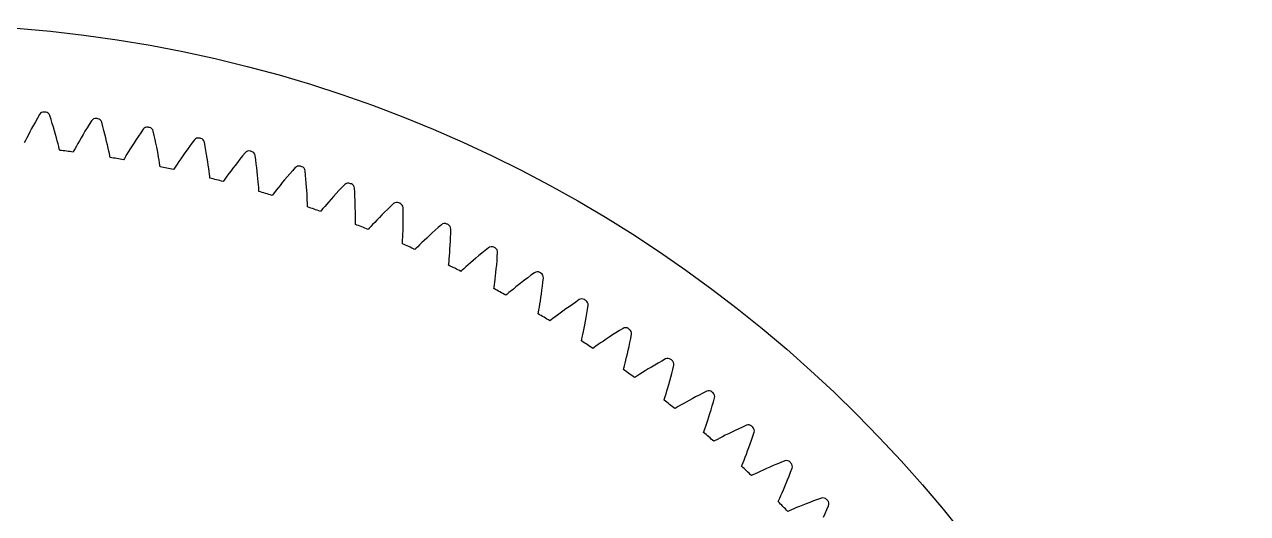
# Model space of a CAD drawing. Header units: millimetres. Extents: x -82 to 82, y -82 to 82.
# Drawn here: x 6.8 to 82.4, y 52.2 to 82.4 of the extents above; entities that cross this region are included whole.
import ezdxf

# ---------------------------------------------------------------- set-up
doc = ezdxf.new("R2010")
doc.units = ezdxf.units.MM

msp = doc.modelspace()

# ---------------------------------------------------------------- linework, layer by layer
at = {"layer": 'outer'}
msp.add_circle((0, 0), 82.428227, dxfattribs=at)
at = {"layer": 'output_ring'}
for p, q in [((7.501517, 76.408669), (7.382854, 76.192325)), ((7.626426, 76.632009), (7.501517, 76.408669)), ((7.756835, 76.861847), (7.626426, 76.632009)), ((8.47292, 76.543039), (8.393147, 76.794968)), ((8.548665, 76.298609), (8.47292, 76.543039)), ((10.968672, 76.469603), (10.828752, 76.245428)), ((11.670778, 76.121088), (11.601624, 76.376137)), ((7.164917, 75.783475), (7.066151, 75.592846)), ((7.270584, 75.983652), (7.164917, 75.783475)), ((7.382854, 76.192325), (7.270584, 75.983652)), ((8.619755, 76.062322), (8.548665, 76.298609)), ((8.686185, 75.834866), (8.619755, 76.062322)), ((8.747924, 75.617094), (8.686185, 75.834866)), ((8.804898, 75.410097), (8.747924, 75.617094)), ((10.446072, 75.612541), (10.332115, 75.416965)), ((10.566981, 75.81633), (10.446072, 75.612541)), ((10.6946, 76.027515), (10.566981, 75.81633)), ((10.828752, 76.245428), (10.6946, 76.027515)), ((11.73622, 75.873702), (11.670778, 76.121088)), ((11.797353, 75.634644), (11.73622, 75.873702)), ((11.8542, 75.404606), (11.797353, 75.634644)), ((14.01208, 75.725087), (13.868921, 75.512982)), ((14.161265, 75.943206), (14.01208, 75.725087)), ((14.848161, 75.565596), (14.789748, 75.823317)), ((6.891331, 75.246376), (6.81714, 75.095556)), ((6.974726, 75.413158), (6.891331, 75.246376)), ((7.066151, 75.592846), (6.974726, 75.413158)), ((8.856966, 75.215327), (8.804898, 75.410097)), ((8.903862, 75.034851), (8.856966, 75.215327)), ((8.945075, 74.871901), (8.903862, 75.034851)), ((8.979464, 74.732532), (8.945075, 74.871901)), ((10.036278, 74.891794), (9.955836, 74.744213)), ((10.126583, 75.054937), (10.036278, 74.891794)), ((10.225452, 75.230639), (10.126583, 75.054937)), ((10.332115, 75.416965), (10.225452, 75.230639)), ((11.906766, 75.18444), (11.8542, 75.404606)), ((11.955022, 74.975238), (11.906766, 75.18444)), ((11.998888, 74.778459), (11.955022, 74.975238)), ((13.481186, 74.918147), (13.366815, 74.736451)), ((13.603233, 75.108779), (13.481186, 74.918147)), ((13.73257, 75.307327), (13.603233, 75.108779)), ((13.868921, 75.512982), (13.73257, 75.307327)), ((14.903186, 75.315686), (14.848161, 75.565596)), ((14.954255, 75.074278), (14.903186, 75.315686)), ((15.001419, 74.842061), (14.954255, 75.074278)), ((17.018911, 74.865974), (16.874068, 74.666209)), ((17.170827, 75.071898), (17.018911, 74.865974)), ((17.329014, 75.283579), (17.170827, 75.071898)), ((17.999495, 74.877535), (17.951926, 75.137476)), ((18.044007, 74.62554), (17.999495, 74.877535)), ((9.002511, 74.63726), (8.979464, 74.732532)), ((9.887868, 74.617774), (9.841851, 74.531227)), ((9.955836, 74.744213), (9.887868, 74.617774)), ((12.038185, 74.596178), (11.998888, 74.778459)), ((12.072538, 74.431645), (12.038185, 74.596178)), ((12.101061, 74.290958), (12.072538, 74.431645)), ((12.120098, 74.194805), (12.101061, 74.290958)), ((13.003862, 74.138261), (12.954262, 74.053716)), ((13.077066, 74.261742), (13.003862, 74.138261)), ((13.163617, 74.405825), (13.077066, 74.261742)), ((13.260675, 74.565044), (13.163617, 74.405825)), ((13.366815, 74.736451), (13.260675, 74.565044)), ((15.044719, 74.619887), (15.001419, 74.842061)), ((15.084173, 74.408848), (15.044719, 74.619887)), ((15.11976, 74.210405), (15.084173, 74.408848)), ((15.151389, 74.026637), (15.11976, 74.210405)), ((16.484728, 74.111151), (16.371503, 73.944338)), ((16.606607, 74.287898), (16.484728, 74.111151)), ((16.73653, 74.473252), (16.606607, 74.287898)), ((16.874068, 74.666209), (16.73653, 74.473252)), ((18.084922, 74.382206), (18.044007, 74.62554)), ((18.122321, 74.148218), (18.084922, 74.382206)), ((18.156279, 73.924425), (18.122321, 74.148218)), ((20.29945, 74.287007), (20.139044, 74.087626)), ((20.466363, 74.491879), (20.29945, 74.287007)), ((21.119252, 74.058115), (21.08261, 74.319819)), ((15.178822, 73.860811), (15.151389, 74.026637)), ((15.201429, 73.719053), (15.178822, 73.860811)), ((15.216423, 73.622186), (15.201429, 73.719053)), ((16.097044, 73.528684), (16.043947, 73.44629)), ((16.175354, 73.648991), (16.097044, 73.528684)), ((16.267863, 73.789323), (16.175354, 73.648991)), ((16.371503, 73.944338), (16.267863, 73.789323)), ((18.18686, 73.711919), (18.156279, 73.924425)), ((18.214106, 73.51216), (18.18686, 73.711919)), ((18.238013, 73.327229), (18.214106, 73.51216)), ((19.573721, 73.355834), (19.45361, 73.193909)), ((19.702895, 73.527322), (19.573721, 73.355834)), ((19.840465, 73.707073), (19.702895, 73.527322)), ((19.985963, 73.894102), (19.840465, 73.707073)), ((20.139044, 74.087626), (19.985963, 73.894102)), ((21.153173, 73.804476), (21.119252, 74.058115)), ((21.183862, 73.559642), (21.153173, 73.804476)), ((21.21143, 73.324293), (21.183862, 73.559642)), ((23.392461, 73.371792), (23.223847, 73.179303)), ((23.567807, 73.569494), (23.392461, 73.371792)), ((24.201959, 73.10877), (24.176308, 73.37178)), ((18.258478, 73.160399), (18.238013, 73.327229)), ((18.275128, 73.017819), (18.258478, 73.160399)), ((18.286053, 72.920409), (18.275128, 73.017819)), ((19.161986, 72.790112), (19.105485, 72.710015)), ((19.245265, 72.907035), (19.161986, 72.790112)), ((19.343569, 73.04337), (19.245265, 72.907035)), ((19.45361, 73.193909), (19.343569, 73.04337)), ((21.235987, 73.099275), (21.21143, 73.324293)), ((21.257642, 72.885675), (21.235987, 73.099275)), ((21.276499, 72.684949), (21.257642, 72.885675)), ((21.292641, 72.49918), (21.276499, 72.684949)), ((22.764617, 72.637754), (22.628375, 72.471826)), ((22.909594, 72.811587), (22.764617, 72.637754)), ((23.062796, 72.992359), (22.909594, 72.811587)), ((23.223847, 73.179303), (23.062796, 72.992359)), ((24.225229, 72.853934), (24.201959, 73.10877)), ((24.245638, 72.60803), (24.225229, 72.853934)), ((24.263326, 72.371733), (24.245638, 72.60803)), ((21.306101, 72.331639), (21.292641, 72.49918)), ((21.316766, 72.188487), (21.306101, 72.331639)), ((21.323603, 72.090705), (21.316766, 72.188487)), ((22.193311, 71.923842), (22.133506, 71.846181)), ((22.281413, 72.037175), (22.193311, 71.923842)), ((22.385341, 72.169274), (22.281413, 72.037175)), ((22.501589, 72.315073), (22.385341, 72.169274)), ((22.628375, 72.471826), (22.501589, 72.315073)), ((24.278439, 72.145884), (24.263326, 72.371733)), ((24.291131, 71.931564), (24.278439, 72.145884)), ((24.301566, 71.730225), (24.291131, 71.931564)), ((26.099168, 71.962562), (25.938531, 71.788365)), ((26.267906, 72.142599), (26.099168, 71.962562)), ((26.444434, 72.327858), (26.267906, 72.142599)), ((26.627904, 72.518044), (26.444434, 72.327858)), ((27.242207, 72.031169), (27.227592, 72.295022)), ((27.254785, 71.775582), (27.242207, 72.031169)), ((24.309914, 71.543942), (24.301566, 71.730225)), ((24.316347, 71.375985), (24.309914, 71.543942)), ((24.321008, 71.232512), (24.316347, 71.375985)), ((24.323744, 71.13453), (24.321008, 71.232512)), ((25.387841, 71.168569), (25.278473, 71.040937)), ((25.510092, 71.309372), (25.387841, 71.168569)), ((25.643331, 71.460678), (25.510092, 71.309372)), ((25.786402, 71.620755), (25.643331, 71.460678)), ((25.938531, 71.788365), (25.786402, 71.620755)), ((27.264879, 71.529038), (27.254785, 71.775582)), ((27.272657, 71.292208), (27.264879, 71.529038)), ((27.278299, 71.065924), (27.272657, 71.292208)), ((27.282005, 70.851261), (27.278299, 71.065924)), ((29.450014, 71.157036), (29.265884, 70.979332)), ((29.641288, 71.339373), (29.450014, 71.157036)), ((30.234664, 70.8272), (30.23111, 71.091434)), ((25.185702, 70.931393), (25.122696, 70.856305)), ((25.278473, 71.040937), (25.185702, 70.931393)), ((27.283999, 70.649661), (27.282005, 70.851261)), ((27.283933, 70.295113), (27.284539, 70.463193)), ((27.284539, 70.463193), (27.283999, 70.649661)), ((28.6133, 70.324164), (28.473842, 70.178569)), ((28.762949, 70.478109), (28.6133, 70.324164)), ((28.921963, 70.639201), (28.762949, 70.478109)), ((29.089754, 70.806519), (28.921963, 70.639201)), ((29.265884, 70.979332), (29.089754, 70.806519)), ((30.234142, 70.087612), (30.236289, 70.324561)), ((30.236527, 70.57131), (30.234664, 70.8272)), ((30.236289, 70.324561), (30.236527, 70.57131)), ((27.281212, 70.05356), (27.282582, 70.151571)), ((27.282582, 70.151571), (27.283933, 70.295113)), ((28.133908, 69.814507), (28.067814, 69.742122)), ((28.231185, 69.92007), (28.133908, 69.814507)), ((28.345801, 70.043009), (28.231185, 69.92007)), ((28.473842, 70.178569), (28.345801, 70.043009)), ((30.218567, 69.445154), (30.225017, 69.64666)), ((30.225017, 69.64666), (30.230303, 69.861291)), ((30.230303, 69.861291), (30.234142, 70.087612)), ((32.212518, 69.691543), (32.029307, 69.526257)), ((32.403928, 69.861381), (32.212518, 69.691543)), ((32.60267, 70.035547), (32.403928, 69.861381)), ((33.174078, 69.498976), (33.181593, 69.763127)), ((30.190821, 68.849692), (30.196294, 68.94756)), ((30.196294, 68.94756), (30.203655, 69.09092)), ((30.203655, 69.09092), (30.211298, 69.258827)), ((30.211298, 69.258827), (30.218567, 69.445154)), ((31.387639, 68.92465), (31.254034, 68.794571)), ((31.533072, 69.064277), (31.387639, 68.92465)), ((31.689036, 69.211821), (31.533072, 69.064277)), ((31.854656, 69.366112), (31.689036, 69.211821)), ((32.029307, 69.526257), (31.854656, 69.366112)), ((33.142586, 68.760059), (33.154653, 68.99671)), ((33.154653, 68.99671), (33.165225, 69.243233)), ((33.165225, 69.243233), (33.174078, 69.498976)), ((31.032758, 68.575142), (30.96369, 68.505589)), ((31.13437, 68.676539), (31.032758, 68.575142)), ((31.254034, 68.794571), (31.13437, 68.676539)), ((33.085057, 67.932957), (33.100122, 68.118817)), ((33.100122, 68.118817), (33.115004, 68.319876)), ((33.115004, 68.319876), (33.129273, 68.534097)), ((33.129273, 68.534097), (33.142586, 68.760059)), ((34.912669, 68.124023), (34.731466, 67.971332)), ((35.102641, 68.281491), (34.912669, 68.124023)), ((35.300996, 68.443165), (35.102641, 68.281491)), ((35.506856, 68.608856), (35.300996, 68.443165)), ((36.035739, 67.79368), (36.055294, 68.048828)), ((36.055294, 68.048828), (36.073863, 68.312432)), ((33.047464, 67.525039), (33.057031, 67.622591)), ((33.057031, 67.622591), (33.070388, 67.765518)), ((33.070388, 67.765518), (33.085057, 67.932957)), ((33.982935, 67.312526), (33.877166, 67.215473)), ((34.107437, 67.425443), (33.982935, 67.312526)), ((34.246371, 67.549814), (34.107437, 67.425443)), ((34.397523, 67.683228), (34.246371, 67.549814)), ((34.559529, 67.824111), (34.397523, 67.683228)), ((34.731466, 67.971332), (34.559529, 67.824111)), ((35.970123, 67.086671), (35.992887, 67.311877)), ((35.992887, 67.311877), (36.014853, 67.547815)), ((36.014853, 67.547815), (36.035739, 67.79368)), ((33.877166, 67.215473), (33.805246, 67.148873)), ((35.900772, 66.48791), (35.923607, 66.672976)), ((35.923607, 66.672976), (35.946896, 66.873235)), ((35.946896, 66.873235), (35.970123, 67.086671)), ((37.734783, 66.602276), (37.547344, 66.457307)), ((37.931182, 66.751651), (37.734783, 66.602276)), ((38.136133, 66.904876), (37.931182, 66.751651)), ((38.348751, 67.061802), (38.136133, 66.904876)), ((38.873256, 66.479298), (38.902848, 66.741894)), ((35.846131, 66.081924), (35.859774, 66.17899)), ((35.859774, 66.17899), (35.879105, 66.321232)), ((35.879105, 66.321232), (35.900772, 66.48791)), ((36.771882, 65.830424), (36.662142, 65.737885)), ((36.901003, 65.938028), (36.771882, 65.830424)), ((37.045024, 66.056472), (36.901003, 65.938028)), ((37.20163, 66.183439), (37.045024, 66.056472)), ((37.369394, 66.317415), (37.20163, 66.183439)), ((37.547344, 66.457307), (37.369394, 66.317415)), ((38.780044, 65.745607), (38.811871, 65.980419)), ((38.811871, 65.980419), (38.843034, 66.225193)), ((38.843034, 66.225193), (38.873256, 66.479298)), ((36.662142, 65.737885), (36.587496, 65.674355)), ((38.653506, 64.92622), (38.684071, 65.110168)), ((38.684071, 65.110168), (38.715724, 65.309277)), ((38.715724, 65.309277), (38.747869, 65.521552)), ((38.747869, 65.521552), (38.780044, 65.745607)), ((40.693179, 65.104705), (40.490697, 64.963685)), ((40.904367, 65.249214), (40.693179, 65.104705)), ((41.12337, 65.397098), (40.904367, 65.249214)), ((41.623022, 64.793142), (41.663584, 65.054268)), ((38.581912, 64.522879), (38.599608, 64.619288)), ((38.599608, 64.619288), (38.624878, 64.760596)), ((38.624878, 64.760596), (38.653506, 64.92622)), ((39.629833, 64.334936), (39.496319, 64.232833)), ((39.778687, 64.447244), (39.629833, 64.334936)), ((39.940473, 64.567542), (39.778687, 64.447244)), ((40.113699, 64.694376), (39.940473, 64.567542)), ((40.297352, 64.826693), (40.113699, 64.694376)), ((40.490697, 64.963685), (40.297352, 64.826693)), ((41.499167, 64.063998), (41.5408, 64.29727)), ((41.5408, 64.29727), (41.582185, 64.540525)), ((41.582185, 64.540525), (41.623022, 64.793142)), ((39.3828, 64.14497), (39.305559, 64.084622)), ((39.496319, 64.232833), (39.3828, 64.14497)), ((41.376669, 63.433134), (41.416633, 63.630743)), ((41.416633, 63.630743), (41.457639, 63.841486)), ((41.457639, 63.841486), (41.499167, 64.063998)), ((43.825844, 63.617666), (43.60084, 63.479082)), ((41.250007, 62.850639), (41.271724, 62.946223)), ((41.271724, 62.946223), (41.30289, 63.086348)), ((41.30289, 63.086348), (41.338428, 63.250628)), ((41.338428, 63.250628), (41.376669, 63.433134)), ((42.609246, 62.838372), (42.442565, 62.724955)), ((42.787632, 62.95784), (42.609246, 62.838372)), ((42.976665, 63.082351), (42.787632, 62.95784)), ((43.175577, 63.211127), (42.976665, 63.082351)), ((43.383787, 63.343544), (43.175577, 63.211127)), ((43.60084, 63.479082), (43.383787, 63.343544)), ((44.248387, 62.74263), (44.299766, 62.993316)), ((44.299766, 62.993316), (44.351228, 63.252514)), ((42.034367, 62.439524), (41.954667, 62.382463)), ((42.151466, 62.522555), (42.034367, 62.439524)), ((42.289138, 62.618978), (42.151466, 62.522555)), ((42.442565, 62.724955), (42.289138, 62.618978)), ((44.044882, 61.840579), (44.094677, 62.04942)), ((44.094677, 62.04942), (44.145487, 62.269998)), ((44.145487, 62.269998), (44.196852, 62.501322)), ((44.196852, 62.501322), (44.248387, 62.74263)), ((43.871436, 61.162728), (43.908442, 61.301425)), ((43.908442, 61.301425), (43.950829, 61.464073)), ((43.950829, 61.464073), (43.996678, 61.644818)), ((43.996678, 61.644818), (44.044882, 61.840579)), ((45.784712, 61.347674), (45.580581, 61.227341)), ((45.998284, 61.471256), (45.784712, 61.347674)), ((46.220823, 61.597587), (45.998284, 61.471256)), ((46.451433, 61.726627), (46.220823, 61.597587)), ((46.898794, 61.082978), (46.961065, 61.339794)), ((43.845735, 61.068137), (43.871436, 61.162728)), ((44.612191, 60.624537), (44.530172, 60.570864)), ((44.732665, 60.702592), (44.612191, 60.624537)), ((44.874254, 60.793165), (44.732665, 60.702592)), ((45.031984, 60.892624), (44.874254, 60.793165)), ((45.203269, 60.998962), (45.031984, 60.892624)), ((45.386501, 61.110856), (45.203269, 60.998962)), ((45.580581, 61.227341), (45.386501, 61.110856)), ((46.714361, 60.366755), (46.775367, 60.595726)), ((46.775367, 60.595726), (46.836963, 60.834664)), ((46.836963, 60.834664), (46.898794, 61.082978)), ((46.486125, 59.569689), (46.539503, 59.748355)), ((46.539503, 59.748355), (46.595862, 59.941926)), ((46.595862, 59.941926), (46.654359, 60.148499)), ((46.654359, 60.148499), (46.714361, 60.366755)), ((48.99553, 59.727298), (48.759718, 59.608028)), ((46.364543, 59.178501), (46.394182, 59.271932)), ((46.394182, 59.271932), (46.436964, 59.408958)), ((46.436964, 59.408958), (46.486125, 59.569689)), ((47.717989, 59.052539), (47.542402, 58.953467)), ((47.905746, 59.156662), (47.717989, 59.052539)), ((48.104535, 59.264918), (47.905746, 59.156662)), ((48.313525, 59.376597), (48.104535, 59.264918)), ((48.532085, 59.491127), (48.313525, 59.376597)), ((48.759718, 59.608028), (48.532085, 59.491127)), ((49.34337, 58.819974), (49.415546, 59.06548)), ((49.415546, 59.06548), (49.488516, 59.319464)), ((47.111751, 58.703195), (47.027556, 58.653003)), ((47.235387, 58.776136), (47.111751, 58.703195)), ((47.380645, 58.860701), (47.235387, 58.776136)), ((47.542402, 58.953467), (47.380645, 58.860701)), ((49.132193, 58.142057), (49.201282, 58.357609)), ((49.201282, 58.357609), (49.271823, 58.583824)), ((49.271823, 58.583824), (49.34337, 58.819974)), ((48.88402, 57.412268), (48.939868, 57.570799)), ((48.939868, 57.570799), (49.000681, 57.747074)), ((49.000681, 57.747074), (49.065097, 57.938115)), ((49.065097, 57.938115), (49.132193, 58.142057)), ((51.213073, 57.513897), (50.980744, 57.406631)), ((51.453672, 57.623187), (51.213073, 57.513897)), ((48.802012, 57.185046), (48.835538, 57.277154)), ((48.835538, 57.277154), (48.88402, 57.412268)), ((49.655243, 56.746567), (49.528661, 56.678867)), ((49.803915, 56.824974), (49.655243, 56.746567)), ((49.969414, 56.910886), (49.803915, 56.824974)), ((50.148996, 57.002518), (49.969414, 56.910886)), ((50.340949, 57.098687), (50.148996, 57.002518)), ((50.544096, 57.198523), (50.340949, 57.098687)), ((50.757579, 57.301354), (50.544096, 57.198523)), ((50.980744, 57.406631), (50.757579, 57.301354)), ((51.681839, 56.469146), (51.763212, 56.702093)), ((51.763212, 56.702093), (51.845606, 56.944362)), ((51.845606, 56.944362), (51.929148, 57.195066)), ((49.528661, 56.678867), (49.442438, 56.632245)), ((51.448255, 55.83266), (51.523832, 56.033614)), ((51.523832, 56.033614), (51.601887, 56.246084)), ((51.601887, 56.246084), (51.681839, 56.469146)), ((51.191219, 55.181892), (51.245317, 55.314858)), ((51.245317, 55.314858), (51.307754, 55.470911)), ((51.307754, 55.470911), (51.375896, 55.644484)), ((51.375896, 55.644484), (51.448255, 55.83266)), ((53.339965, 55.221423), (53.112588, 55.125584)), ((53.576582, 55.318866), (53.339965, 55.221423)), ((53.821547, 55.417985), (53.576582, 55.318866)), ((51.153865, 55.091269), (51.191219, 55.181892)), ((51.85868, 54.555105), (51.770581, 54.512134)), ((51.987986, 54.617445), (51.85868, 54.555105)), ((52.139811, 54.689558), (51.987986, 54.617445)), ((52.308763, 54.768463), (52.139811, 54.689558)), ((52.492025, 54.852495), (52.308763, 54.768463)), ((52.687836, 54.940541), (52.492025, 54.852495)), ((52.894986, 55.031783), (52.687836, 54.940541)), ((53.112588, 55.125584), (52.894986, 55.031783)), ((54.001188, 54.255402), (54.092244, 54.484737)), ((54.092244, 54.484737), (54.184711, 54.723343)), ((54.184711, 54.723343), (54.278678, 54.97033)), ((53.741155, 53.629256), (53.825081, 53.826868)), ((53.825081, 53.826868), (53.911965, 54.035884)), ((53.911965, 54.035884), (54.001188, 54.255402)), ((53.415978, 52.900843), (53.457093, 52.989823)), ((53.457093, 52.989823), (53.516712, 53.120406)), ((53.516712, 53.120406), (53.585629, 53.273708)), ((53.585629, 53.273708), (53.66098, 53.444275)), ((53.66098, 53.444275), (53.741155, 53.629256)), ((55.60561, 52.939339), (55.374419, 52.853105)), ((55.8461, 53.026788), (55.60561, 52.939339)), ((56.095001, 53.115562), (55.8461, 53.026788)), ((54.097722, 52.335634), (54.0079, 52.296391)), ((54.229525, 52.392505), (54.097722, 52.335634)), ((54.384237, 52.458197), (54.229525, 52.392505)), ((54.556345, 52.529958), (54.384237, 52.458197)), ((54.742964, 52.606243), (54.556345, 52.529958)), ((54.942291, 52.686012), (54.742964, 52.606243)), ((55.15308, 52.768499), (54.942291, 52.686012)), ((55.374419, 52.853105), (55.15308, 52.768499)), ((56.2258, 51.946476), (56.32638, 52.171796)), ((56.32638, 52.171796), (56.428757, 52.406321)), ((56.428757, 52.406321), (56.532985, 52.649156))]:
    msp.add_line(p, q, dxfattribs=at)
for centre, radius, start, end in [((8.015892, 76.710553), 0.3, 84.034511, 149.71415), ((0, 0), 77.428227, 83.965489, 84.034511), ((8.108296, 76.700841), 0.3, 18.28585, 83.965489), ((11.221165, 76.307594), 0.3, 81.634511, 147.31415), ((0, 0), 77.428227, 81.565489, 81.634511), ((11.313081, 76.294021), 0.3, 15.88585, 81.565489), ((14.406752, 75.770765), 0.3, 79.234511, 144.91415), ((0, 0), 77.428227, 79.165489, 79.234511), ((14.49802, 75.753355), 0.3, 13.48585, 79.165489), ((17.567065, 75.101009), 0.3, 76.834511, 142.51415), ((0, 0), 77.428227, 76.765489, 76.834511), ((17.657524, 75.079793), 0.3, 11.08585, 76.765489), ((0, 0), 75.178227, 82.477612, 83.122388), ((0, 0), 75.178227, 80.077612, 80.722388), ((20.69656, 74.299501), 0.3, 74.434511, 140.11415), ((0, 0), 77.428227, 74.365489, 74.434511), ((20.78605, 74.274514), 0.3, 8.68585, 74.365489), ((0, 0), 75.178227, 77.677612, 78.322388), ((23.789746, 73.367645), 0.3, 72.034511, 137.71415), ((0, 0), 77.428227, 71.965489, 72.034511), ((23.878111, 73.338934), 0.3, 6.28585, 71.965489), ((0, 0), 75.178227, 75.277612, 75.922388), ((26.841196, 72.307078), 0.3, 69.634511, 135.31415), ((0, 0), 77.428227, 69.565489, 69.634511), ((0, 0), 75.178227, 72.877612, 73.522388), ((26.928282, 72.274691), 0.3, 3.88585, 69.565489), ((0, 0), 75.178227, 70.477612, 71.122388), ((29.845558, 71.11966), 0.3, 67.234511, 132.91415), ((0, 0), 77.428227, 67.165489, 67.234511), ((29.931211, 71.083655), 0.3, 1.48585, 67.165489), ((0, 0), 75.178227, 68.077612, 68.722388), ((32.797561, 69.807474), 0.3, 64.834511, 130.51415), ((0, 0), 77.428227, 64.765489, 64.834511), ((32.881631, 69.767913), 0.3, 359.08585, 64.765489), ((0, 0), 75.178227, 65.677612, 66.322388), ((35.692025, 68.372822), 0.3, 62.434511, 128.11415), ((0, 0), 77.428227, 62.365489, 62.434511), ((35.774365, 68.329775), 0.3, 356.68585, 62.365489), ((0, 0), 75.178227, 63.277612, 63.922388), ((38.523874, 66.81822), 0.3, 60.034511, 125.71415), ((0, 0), 77.428227, 59.965489, 60.034511), ((38.604339, 66.771763), 0.3, 354.28585, 59.965489), ((0, 0), 75.178227, 60.877612, 61.522388), ((41.288139, 65.146397), 0.3, 57.634511, 123.31415), ((0, 0), 77.428227, 57.565489, 57.634511), ((41.366588, 65.096611), 0.3, 351.88585, 57.565489), ((0, 0), 75.178227, 58.477612, 59.122388), ((43.97997, 63.360284), 0.3, 55.234511, 120.91415), ((0, 0), 77.428227, 55.165489, 55.234511), ((44.056265, 63.307258), 0.3, 349.48585, 55.165489), ((0, 0), 75.178227, 56.077612, 56.722388), ((46.594645, 61.463017), 0.3, 52.834511, 118.51415), ((0, 0), 77.428227, 52.765489, 52.834511), ((46.668653, 61.406842), 0.3, 347.08585, 52.765489), ((0, 0), 75.178227, 53.677612, 54.322388), ((49.127578, 59.457922), 0.3, 50.434511, 116.11415), ((0, 0), 75.178227, 51.277612, 51.922388), ((0, 0), 77.428227, 50.365489, 50.434511), ((49.199169, 59.398697), 0.3, 344.68585, 50.365489), ((51.574324, 57.348518), 0.3, 48.034511, 113.71415), ((0, 0), 77.428227, 47.965489, 48.034511), ((51.643372, 57.286347), 0.3, 342.28585, 47.965489), ((0, 0), 75.178227, 48.877612, 49.522388), ((53.930591, 55.138505), 0.3, 45.634511, 111.31415), ((0, 0), 77.428227, 45.565489, 45.634511), ((53.996975, 55.073497), 0.3, 339.88585, 45.565489), ((0, 0), 75.178227, 46.477612, 47.122388), ((56.192246, 52.83176), 0.3, 43.234511, 108.91415), ((0, 0), 77.428227, 43.165489, 43.234511), ((56.255849, 52.76403), 0.3, 337.48585, 43.165489), ((0, 0), 75.178227, 44.077612, 44.722388)]:
    msp.add_arc(centre, radius, start, end, dxfattribs=at)

doc.saveas('drawing.dxf')
